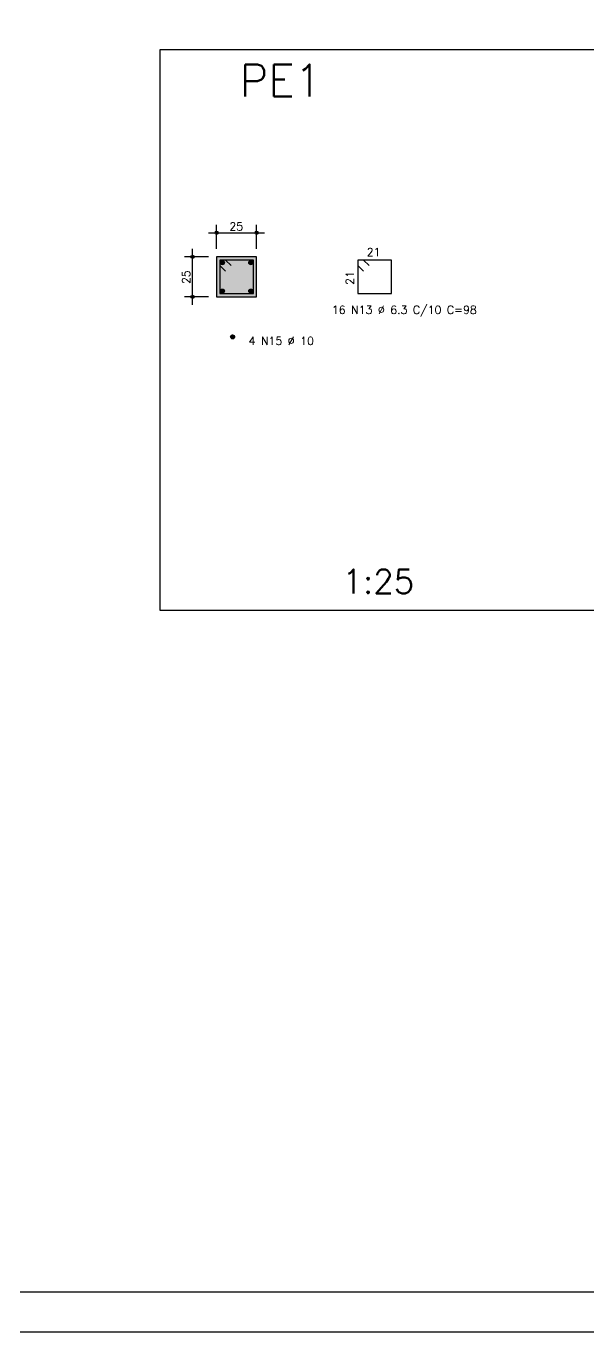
# Model space of a CAD drawing. Extents: x 0 to 84.1, y 0 to 59.4.
# Drawn here: x 45.21 to 59.24, y 0 to 32.62 of the extents above; entities that cross this region are included whole.
import ezdxf

# ---------------------------------------------------------------- set-up
doc = ezdxf.new("R2010")
doc.units = 0
doc.header["$MEASUREMENT"] = 0
for name, color, linetype in [('ARQ_FOLHA', 7, 'CONTINUOUS'), ('PENA_01', 1, 'CONTINUOUS'), ('PENA_02', 2, 'CONTINUOUS'), ('PENA_03', 3, 'CONTINUOUS'), ('PENA_05', 5, 'CONTINUOUS'), ('PENA_06', 6, 'CONTINUOUS'), ('PENA_10', 253, 'CONTINUOUS')]:
    doc.layers.add(name, color=color, linetype=linetype)
doc.styles.get("Standard").update_dxf_attribs({"font": 'ROMANS.SHX'})

msp = doc.modelspace()

# ---------------------------------------------------------------- linework, layer by layer
at = {"layer": 'ARQ_FOLHA', "color": 1}
for points in [[(0, 0), (84.1, 0), (84.1, 59.4), (0, 59.4)], [(2.5, 1), (83.1, 1), (83.1, 58.4), (2.5, 58.4)]]:
    msp.add_lwpolyline(points, close=True, dxfattribs=at)
at = {"layer": 'PENA_01', "linetype": 'Continuous'}
for p, q in [((49.765, 27.46), (51.165, 27.46)), ((49.965, 27.06), (49.965, 27.66)), ((50.965, 27.06), (50.965, 27.66)), ((49.765, 26.86), (49.165, 26.86)), ((49.365, 25.66), (49.365, 27.06)), ((49.765, 25.86), (49.165, 25.86))]:
    msp.add_line(p, q, dxfattribs=at)
at = {"layer": 'PENA_02', "linetype": 'Continuous'}
msp.add_lwpolyline([(0, 0), (84.1, 0), (84.1, 59.4), (0, 59.4), (0, 0)], dxfattribs=at)
msp.add_lwpolyline([(0, 0), (84.1, 0), (84.1, 59.4), (0, 59.4), (0, 0)], dxfattribs=at)
for centre, radius in [((49.965, 27.46), 0.04), ((49.965, 27.46), 0.02), ((50.965, 27.46), 0.04), ((50.965, 27.46), 0.02), ((49.365, 26.86), 0.04), ((49.365, 26.86), 0.02), ((49.365, 25.86), 0.04), ((49.365, 25.86), 0.02)]:
    msp.add_circle(centre, radius, dxfattribs=at)
at = {"layer": 'PENA_03', "linetype": 'Continuous'}
for p, q in [((50.06, 26.708), (50.117, 26.764)), ((50.06, 26.722), (50.103, 26.764)), ((50.063, 26.696), (50.128, 26.761)), ((50.068, 26.687), (50.137, 26.756)), ((50.77, 26.708), (50.826, 26.764)), ((50.77, 26.722), (50.812, 26.764)), ((50.773, 26.696), (50.838, 26.761)), ((50.778, 26.687), (50.847, 26.756)), ((50.074, 26.679), (50.145, 26.75)), ((50.082, 26.673), (50.151, 26.742)), ((50.091, 26.668), (50.156, 26.733)), ((50.103, 26.665), (50.159, 26.722)), ((50.117, 26.665), (50.159, 26.708)), ((50.784, 26.679), (50.855, 26.75)), ((50.792, 26.673), (50.861, 26.742)), ((50.801, 26.668), (50.866, 26.733)), ((50.812, 26.665), (50.869, 26.722)), ((50.826, 26.665), (50.869, 26.708)), ((50.06, 25.998), (50.117, 26.054)), ((50.06, 26.012), (50.103, 26.054)), ((50.063, 25.987), (50.128, 26.052)), ((50.068, 25.977), (50.137, 26.047)), ((50.074, 25.97), (50.145, 26.04)), ((50.082, 25.963), (50.151, 26.033)), ((50.091, 25.958), (50.156, 26.023)), ((50.103, 25.955), (50.159, 26.012)), ((50.117, 25.956), (50.159, 25.998)), ((50.77, 25.998), (50.826, 26.054)), ((50.77, 26.012), (50.812, 26.054)), ((50.773, 25.987), (50.838, 26.052)), ((50.778, 25.977), (50.847, 26.047)), ((50.784, 25.97), (50.855, 26.04)), ((50.792, 25.963), (50.861, 26.033)), ((50.801, 25.958), (50.866, 26.023)), ((50.812, 25.955), (50.869, 26.012)), ((50.826, 25.956), (50.869, 25.998)), ((50.315, 24.853), (50.372, 24.909)), ((50.315, 24.867), (50.357, 24.909)), ((50.318, 24.842), (50.383, 24.906)), ((50.323, 24.832), (50.392, 24.902)), ((50.329, 24.824), (50.4, 24.895)), ((50.337, 24.818), (50.406, 24.887)), ((50.346, 24.813), (50.411, 24.878)), ((50.357, 24.81), (50.414, 24.867)), ((50.372, 24.81), (50.414, 24.853))]:
    msp.add_line(p, q, dxfattribs=at)
for points in [[(48.545, 18.03), (71.145, 18.03), (71.145, 32.03), (48.545, 32.03), (48.545, 18.03)], [(49.965, 25.86), (50.965, 25.86), (50.965, 26.86), (49.965, 26.86), (49.965, 25.86)]]:
    msp.add_lwpolyline(points, dxfattribs=at)
for centre in [(50.11, 26.715), (50.819, 26.715), (50.11, 26.005), (50.819, 26.005), (50.365, 24.86)]:
    msp.add_circle(centre, 0.05, dxfattribs=at)
for points in [[(50.16, 26.715), (50.085, 26.758), (50.063, 26.732)], [(50.16, 26.715), (50.118, 26.764), (50.085, 26.758)], [(50.16, 26.715), (50.148, 26.747), (50.118, 26.764)], [(50.869, 26.715), (50.794, 26.758), (50.772, 26.732)], [(50.869, 26.715), (50.828, 26.764), (50.794, 26.758)], [(50.869, 26.715), (50.858, 26.747), (50.828, 26.764)], [(50.16, 26.715), (50.063, 26.732), (50.063, 26.697)], [(50.16, 26.715), (50.063, 26.697), (50.085, 26.671)], [(50.16, 26.715), (50.085, 26.671), (50.118, 26.665)], [(50.16, 26.715), (50.118, 26.665), (50.148, 26.682)], [(50.16, 26.715), (50.148, 26.682), (50.16, 26.715)], [(50.869, 26.715), (50.772, 26.732), (50.772, 26.697)], [(50.869, 26.715), (50.772, 26.697), (50.794, 26.671)], [(50.869, 26.715), (50.794, 26.671), (50.828, 26.665)], [(50.869, 26.715), (50.828, 26.665), (50.858, 26.682)], [(50.869, 26.715), (50.858, 26.682), (50.869, 26.715)], [(50.16, 26.005), (50.085, 26.048), (50.063, 26.022)], [(50.16, 26.005), (50.063, 26.022), (50.063, 25.988)], [(50.16, 26.005), (50.063, 25.988), (50.085, 25.962)], [(50.16, 26.005), (50.118, 26.054), (50.085, 26.048)], [(50.16, 26.005), (50.085, 25.962), (50.118, 25.956)], [(50.16, 26.005), (50.148, 26.037), (50.118, 26.054)], [(50.16, 26.005), (50.118, 25.956), (50.148, 25.973)], [(50.16, 26.005), (50.148, 25.973), (50.16, 26.005)], [(50.869, 26.005), (50.794, 26.048), (50.772, 26.022)], [(50.869, 26.005), (50.772, 26.022), (50.772, 25.988)], [(50.869, 26.005), (50.772, 25.988), (50.794, 25.962)], [(50.869, 26.005), (50.828, 26.054), (50.794, 26.048)], [(50.869, 26.005), (50.794, 25.962), (50.828, 25.956)], [(50.869, 26.005), (50.858, 26.037), (50.828, 26.054)], [(50.869, 26.005), (50.828, 25.956), (50.858, 25.973)], [(50.869, 26.005), (50.858, 25.973), (50.869, 26.005)], [(50.415, 24.86), (50.34, 24.903), (50.318, 24.877)], [(50.415, 24.86), (50.318, 24.877), (50.318, 24.843)], [(50.415, 24.86), (50.318, 24.843), (50.34, 24.816)], [(50.415, 24.86), (50.373, 24.909), (50.34, 24.903)], [(50.415, 24.86), (50.34, 24.816), (50.373, 24.811)], [(50.415, 24.86), (50.403, 24.892), (50.373, 24.909)], [(50.415, 24.86), (50.373, 24.811), (50.403, 24.828)], [(50.415, 24.86), (50.403, 24.828), (50.415, 24.86)]]:
    msp.add_solid(points, dxfattribs=at)
at = {"layer": 'PENA_05', "linetype": 'Continuous'}
for p, q in [((50.185, 26.78), (50.045, 26.78)), ((50.045, 26.78), (50.045, 25.94)), ((50.885, 26.78), (50.045, 26.78)), ((50.045, 26.78), (50.045, 26.64)), ((50.325, 26.64), (50.185, 26.78)), ((50.885, 25.94), (50.885, 26.78)), ((53.634, 26.78), (53.494, 26.78)), ((53.494, 26.78), (53.494, 25.94)), ((54.334, 26.78), (53.494, 26.78)), ((53.494, 26.78), (53.494, 26.64)), ((53.774, 26.64), (53.634, 26.78)), ((54.334, 25.94), (54.334, 26.78)), ((50.045, 26.64), (50.185, 26.5)), ((53.494, 26.64), (53.634, 26.5)), ((50.045, 25.94), (50.885, 25.94)), ((53.494, 25.94), (54.334, 25.94))]:
    msp.add_line(p, q, dxfattribs=at)
at = {"layer": 'PENA_10', "linetype": 'Continuous'}
for points in [[(49.965, 25.86), (50.965, 25.86), (50.965, 26.86)], [(49.965, 25.86), (50.965, 26.86), (49.965, 26.86)], [(49.965, 25.86), (49.965, 26.86), (49.965, 25.86)]]:
    msp.add_solid(points, dxfattribs=at)

# ---------------------------------------------------------------- texts
at = {"layer": 'PENA_02', "linetype": 'Continuous'}
msp.add_text('1:25', height=0.6, dxfattribs=at).set_placement((53.105, 18.45))
at = {"layer": 'PENA_03', "linetype": 'Continuous'}
for s, p in [('25', (50.285, 27.52)), ('21', (53.714, 26.88)), ('16 N13 %%c 6.3 C/10 C=98', (52.845, 25.435)), ('4 N15 %%c 10', (50.765, 24.66))]:
    msp.add_text(s, height=0.2, dxfattribs=at).set_placement(p)
for s, p in [('25', (49.305, 26.18)), ('21', (53.394, 26.16))]:
    msp.add_text(s, height=0.2, rotation=90, dxfattribs=at).set_placement(p)
at = {"layer": 'PENA_06', "linetype": 'Continuous'}
msp.add_text('PE1', height=0.8, dxfattribs=at).set_placement((50.538, 30.867))

doc.saveas('drawing.dxf')
